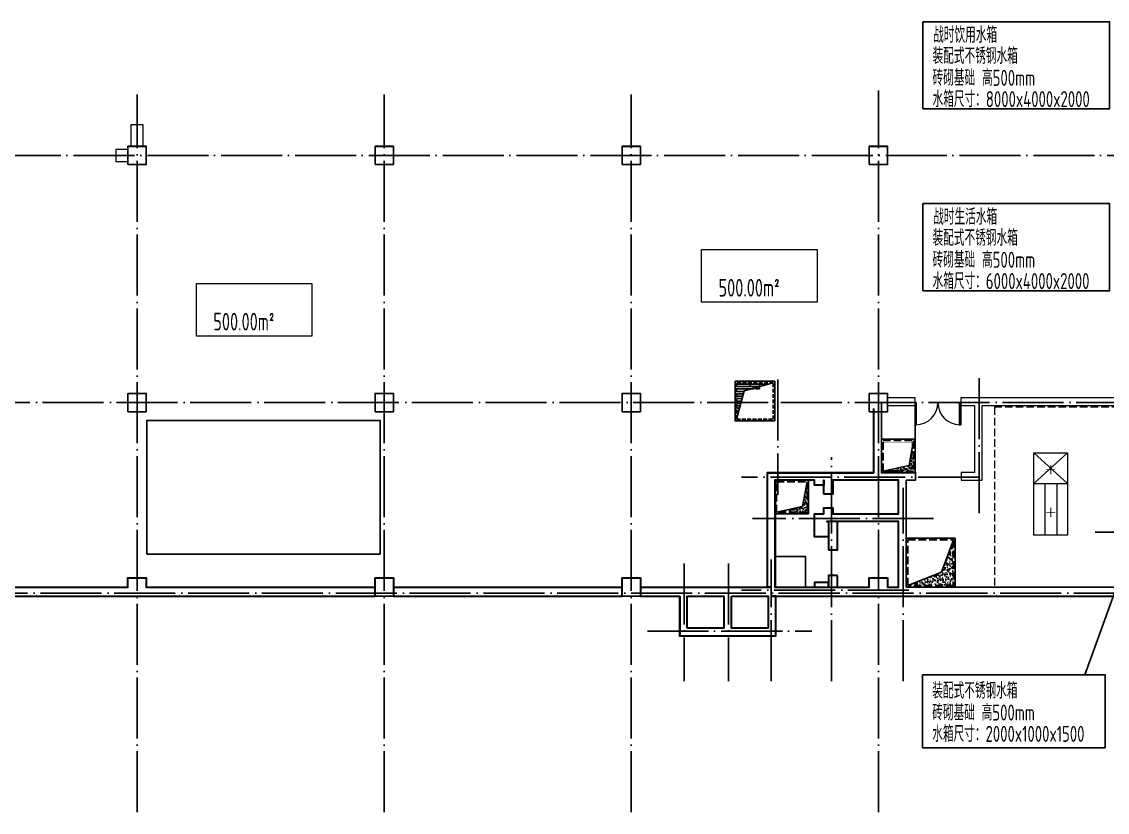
# Model space of a CAD drawing. Extents: x 115549 to 768939, y -502199 to 402497.
# Drawn here: x 347502 to 383085, y -422356 to -396435 of the extents above; entities that cross this region are included whole.
import ezdxf

# ---------------------------------------------------------------- set-up
doc = ezdxf.new("R2010")
doc.units = 0
doc.header["$LTSCALE"] = 1000
doc.header["$MEASUREMENT"] = 0
for name, pattern in [('$0$DASH', [0.35, 0.25, -0.1]), ('__DASH', [0.35, 0.25, -0.1]), ('DASH', [0.35, 0.25, -0.1]), ('DOTE', [2.42, 2, -0.2, 0.02, -0.2])]:
    doc.linetypes.add(name, pattern=pattern)
for name, color, linetype in [('COLUMN', 9, 'Continuous'), ('DOOR_FIRE', 144, 'Continuous'), ('DOTE', 16, 'DOTE'), ('WINDOW', 4, 'Continuous'), ('人防集水坑', 6, 'Continuous'), ('填充', 8, 'Continuous'), ('文字', 3, 'Continuous'), ('给水', 32, 'Continuous')]:
    doc.layers.add(name, color=color, linetype=linetype)
for name, color, linetype, lineweight in [('renWALL', 8, 'Continuous', 9), ('WALL', 150, 'Continuous', 30), ('细线（U.B.）', 55, 'Continuous', 20)]:
    doc.layers.add(name, color=color, linetype=linetype, lineweight=lineweight)
doc.styles.add('TSSD_Rein', font='tssdeng.shx', dxfattribs={"width": 0.7, "bigfont": 'tssdchn.shx'})

# ---------------------------------------------------------------- blocks, each defined once
blk = doc.blocks.new('qiangzh3333')
at = {"layer": 'COLUMN', "color": 8}
for points in [[(503155601, 3697103396), (503156201, 3697103396), (503156201, 3697103996), (503155601, 3697103996)], [(503163701, 3697103396), (503164301, 3697103396), (503164301, 3697103996), (503163701, 3697103996)], [(503171801, 3697103396), (503172401, 3697103396), (503172401, 3697103996), (503171801, 3697103996)], [(503179901, 3697103396), (503180501, 3697103396), (503180501, 3697103996), (503179901, 3697103996)], [(503155601, 3697095296), (503156201, 3697095296), (503156201, 3697095896), (503155601, 3697095896)], [(503163701, 3697095296), (503164301, 3697095296), (503164301, 3697095896), (503163701, 3697095896)], [(503171801, 3697095296), (503172401, 3697095296), (503172401, 3697095896), (503171801, 3697095896)], [(503179901, 3697095296), (503180501, 3697095296), (503180501, 3697095896), (503179901, 3697095896)]]:
    blk.add_lwpolyline(points, close=True, dxfattribs=at)
for points in [[(503188601, 3697095496), (503190601, 3697095496), (503192611, 3697095496), (503192611, 3697091446), (503191051, 3697091446), (503190601, 3697091446), (503188151, 3697091446), (503188151, 3697089846), (503188001, 3697089846), (503188001, 3697089546), (503181111, 3697089546), (503181111, 3697091797), (503181111, 3697093047), (503181411, 3697093047), (503181411, 3697093297), (503181011, 3697093297), (503180301, 3697093297), (503180301, 3697095396)], [(503163701, 3697089246), (503164301, 3697089246)], [(503171801, 3697089246), (503172401, 3697089246)]]:
    blk.add_lwpolyline(points, dxfattribs=at)
at = {"layer": 'renWALL', "color": 8}
for points in [[(503156101, 3697103996), (503156101, 3697104696), (503155701, 3697104696), (503155701, 3697103996)], [(503155601, 3697103896), (503155201, 3697103896), (503155201, 3697103496), (503155601, 3697103496)], [(503180501, 3697095496), (503181401, 3697095496), (503181401, 3697095746), (503180501, 3697095746)], [(503188001, 3697095746), (503183501, 3697095746), (503182901, 3697095746), (503182901, 3697095496), (503183351, 3697095496), (503183351, 3697093297), (503182911, 3697093297), (503182911, 3697093047), (503183601, 3697093047), (503183601, 3697095496), (503188001, 3697095496)]]:
    blk.add_lwpolyline(points, dxfattribs=at)
at = {"layer": 'WALL', "color": 8}
for points in [[(503172401, 3697089546), (503173836, 3697089546), (503175286, 3697089546), (503176686, 3697089546), (503176561, 3697089546), (503176561, 3697093297), (503178211, 3697093297), (503178511, 3697093297), (503180051, 3697093297), (503180051, 3697095396)], [(503178411, 3697093047), (503178411, 3697093047)], [(503148101, 3697089246), (503155601, 3697089246), (503155601, 3697089246), (503156201, 3697089246), (503156201, 3697089246), (503163701, 3697089246), (503163701, 3697089246), (503163701, 3697089846), (503164301, 3697089846), (503164301, 3697089246), (503164301, 3697089246), (503171801, 3697089246), (503171801, 3697089246), (503171801, 3697089846), (503172401, 3697089846), (503172401, 3697089246), (503172401, 3697089246), (503173686, 3697089246), (503173686, 3697087946), (503175286, 3697087946), (503176836, 3697087946), (503176836, 3697089246), (503176711, 3697089246), (503179901, 3697089246), (503179901, 3697089246), (503180501, 3697089246), (503180501, 3697089246), (503181011, 3697089246), (503188001, 3697089246)], [(503148101, 3697089546), (503155601, 3697089546), (503155601, 3697089846), (503156201, 3697089846), (503156201, 3697089546), (503163701, 3697089546)], [(503164301, 3697089546), (503171801, 3697089546)]]:
    blk.add_lwpolyline(points, dxfattribs=at)
for points in [[(503178411, 3697092587), (503178411, 3697093047), (503178411, 3697092887), (503178111, 3697092887), (503178111, 3697093047), (503176811, 3697093047), (503176811, 3697089546), (503179901, 3697089546), (503179901, 3697089846), (503180501, 3697089846), (503180501, 3697089546), (503180861, 3697089546), (503180861, 3697091697), (503178511, 3697091697), (503178561, 3697091697), (503178561, 3697091196), (503178111, 3697091196), (503178111, 3697091797), (503178111, 3697091947), (503178411, 3697091947), (503178411, 3697091947), (503178411, 3697092147), (503178711, 3697092147), (503178711, 3697091947), (503180861, 3697091947), (503180861, 3697093047), (503180201, 3697093047), (503178711, 3697093047), (503178711, 3697092587)], [(503178561, 3697090771), (503178861, 3697090771), (503178861, 3697091697), (503178561, 3697091697)], [(503178861, 3697089921), (503178561, 3697089921), (503178561, 3697089546), (503178861, 3697089546)], [(503178561, 3697089696), (503178111, 3697089696), (503178111, 3697089546), (503178561, 3697089546)], [(503173936, 3697088196), (503173936, 3697089246), (503175136, 3697089246), (503175136, 3697088196)], [(503175386, 3697089246), (503176586, 3697089246), (503176586, 3697088196), (503175386, 3697088196)]]:
    blk.add_lwpolyline(points, close=True, dxfattribs=at)
blk = doc.blocks.new('asdfqwer')
at = {"ltscale": 10}
h = blk.add_hatch(dxfattribs=at)
h.set_pattern_fill('AR-SAND', color=6, scale=50, style=0)
h.set_pattern_definition([(37.5, (0, 0), (-4.000078, 122.35331), [0, -96.52, 0, -107.95, 0, -103.1875]), (7.5, (0, 0), (112.38082, 179.206275), [0, -52.07, 0, -86.995, 0, -33.3375]), (327.5, (-78.1, 0), (197.748093, 0.359296), [0, -31.75, 0, -114.3, 0, -149.225]), (317.5, (-78.1, 0), (190.889113, 55.73233), [0, -15.875, 0, -74.93, 0, -85.725])])
h.paths.add_polyline_path([(477311, 229084), (476311, 229084), (476311, 228084), (476458, 228897)])
at = {"color": 6}
for p, q in [((476311, 228084), (476458, 228897)), ((476458, 228897), (477311, 229084))]:
    blk.add_line(p, q, dxfattribs=at)
blk.add_lwpolyline([(476261, 229134), (477361, 229134), (477361, 228034), (476261, 228034)], close=True, dxfattribs=at)
at = {"color": 6, "linetype": 'DASH'}
blk.add_lwpolyline([(476311, 229084), (477311, 229084), (477311, 228084), (476311, 228084)], close=True, dxfattribs=at)
blk = doc.blocks.new('jkishuikeng')
at = {"ltscale": 10}
h = blk.add_hatch(dxfattribs=at)
h.set_pattern_fill('AR-SAND', color=6, scale=50, angle=180, style=0)
h.set_pattern_definition([(217.5, (0, 0), (4.0000782, -122.3533093), [0, -96.52, 0, -107.95, 0, -103.1875]), (187.5, (0, 0), (-112.380821, -179.206275), [0, -52.07, 0, -86.995, 0, -33.3375]), (147.5, (78.1, -1e-14), (-197.7480926, -0.359296), [0, -31.75, 0, -114.3, 0, -149.225]), (137.5, (78.1, -1e-14), (-190.889113, -55.732331), [0, -15.875, 0, -74.93, 0, -85.725])])
h.paths.add_polyline_path([(3034394, -116938), (3033996, -118002), (3032894, -118438), (3034394, -118438)])
at = {"color": 6}
for p, q in [((3034394, -116938), (3033996, -118002)), ((3033996, -118002), (3032894, -118438))]:
    blk.add_line(p, q, dxfattribs=at)
blk.add_lwpolyline([(3034444, -118488), (3032844, -118488), (3032844, -116888), (3034444, -116888)], close=True, dxfattribs=at)
at = {"color": 6, "linetype": 'DASH'}
blk.add_lwpolyline([(3034394, -118438), (3032894, -118438), (3032894, -116938), (3034394, -116938)], close=True, dxfattribs=at)
blk = doc.blocks.new('$DorLib2D$00000002')
for p, q in [((-0.5, 0), (-0.5, 0.4875)), ((-0.475, 0.4875), (-0.5, 0.4875)), ((-0.475, 0), (-0.475, 0.4875)), ((0.475, 0), (0.475, 0.4875)), ((0.475, 0.4875), (0.5, 0.4875)), ((0.5, 0), (0.5, 0.4875)), ((-0.5, 0), (-0.475, 0)), ((0.5, 0), (0.475, 0))]:
    blk.add_line(p, q)
at = {"lineweight": 13}
for centre, start, end in [((-0.4875, 0), 0, 88.53072), ((0.4875, 0), 91.46928, 180)]:
    blk.add_arc(centre, 0.4875, start, end, dxfattribs=at)
blk = doc.blocks.new('kengyi')
at = {"layer": '给水'}
for p, q in [((2970150, 735418), (2971184, 735418)), ((2970150, 735339), (2970897, 735339)), ((2970150, 735260), (2970610, 735260)), ((2970150, 735180), (2970393, 735180)), ((2970150, 735101), (2970372, 735101)), ((2970150, 735021), (2970351, 735021)), ((2970150, 734942), (2970330, 734942)), ((2970150, 734863), (2970309, 734863)), ((2970150, 734783), (2970288, 734783)), ((2970150, 734704), (2970267, 734704)), ((2970150, 734625), (2970246, 734625)), ((2970150, 734545), (2970225, 734545)), ((2970150, 734466), (2970204, 734466)), ((2970150, 734386), (2970182, 734386))]:
    blk.add_line(p, q, dxfattribs=at)
blk.add_lwpolyline([(2970100, 735514), (2971400, 735514), (2971400, 734214), (2970100, 734214)], close=True, dxfattribs=at)
at = {"layer": '给水', "linetype": '__DASH', "ltscale": 0.5}
blk.add_lwpolyline([(2971350, 735464), (2970150, 735464), (2970150, 734264), (2971350, 734264)], close=True, dxfattribs=at)
at = {"layer": '给水'}
blk.add_lwpolyline([(2970150, 734264), (2970399, 735201), (2971350, 735464)], dxfattribs=at)
at = {"layer": '给水', "linetype": '__DASH', "ltscale": 0.5}
blk.add_lwpolyline([(2970600, 735461), (2970600, 735261), (2970900, 735261), (2970900, 735461)], dxfattribs=at)
blk = doc.blocks.new('saegaaa')
at = {"layer": '填充', "const_width": 30}
for points in [[(504096664, 3696393453), (504096664, 3696393153)], [(504096814, 3696393303), (504096514, 3696393303)], [(504096664, 3696392053), (504096664, 3696391753)], [(504096814, 3696391903), (504096514, 3696391903)]]:
    blk.add_lwpolyline(points, dxfattribs=at)
at = {"layer": '细线（U.B.）'}
for p, q in [((504096114, 3696393853), (504097214, 3696392853)), ((504097214, 3696393853), (504096114, 3696392853)), ((504096114, 3696392853), (504097214, 3696392853)), ((504096464, 3696392853), (504096464, 3696391153)), ((504096864, 3696392853), (504096864, 3696391153))]:
    blk.add_line(p, q, dxfattribs=at)
at = {"layer": '细线（U.B.）', "color": 6, "linetype": '$0$DASH'}
blk.add_lwpolyline([(504094814, 3696395353), (504094814, 3696389453), (504098914, 3696389453), (504098914, 3696395353)], close=True, dxfattribs=at)
at = {"layer": '细线（U.B.）'}
blk.add_lwpolyline([(504097214, 3696393853), (504097214, 3696391153), (504096114, 3696391153), (504096114, 3696393853)], close=True, dxfattribs=at)
blk = doc.blocks.new('saaaa')
at = {"layer": 'COLUMN', "color": 8}
for p, q in [((504823890, 3696164793), (504823290, 3696164793)), ((504823290, 3696164793), (504823290, 3696164193)), ((504823890, 3696164193), (504823890, 3696164793)), ((504831990, 3696164793), (504831390, 3696164793)), ((504831390, 3696164793), (504831390, 3696164193)), ((504831990, 3696164193), (504831990, 3696164793)), ((504840090, 3696164793), (504839490, 3696164793)), ((504839490, 3696164793), (504839490, 3696164193)), ((504840090, 3696164193), (504840090, 3696164793)), ((504848190, 3696164793), (504847590, 3696164793)), ((504847590, 3696164793), (504847590, 3696164193)), ((504848190, 3696164193), (504848190, 3696164793)), ((504823290, 3696164193), (504823890, 3696164193)), ((504831390, 3696164193), (504831990, 3696164193)), ((504839490, 3696164193), (504840090, 3696164193)), ((504847590, 3696164193), (504848190, 3696164193)), ((504823890, 3696156693), (504823290, 3696156693)), ((504823290, 3696156693), (504823290, 3696156093)), ((504823890, 3696156093), (504823890, 3696156693)), ((504831990, 3696156693), (504831390, 3696156693)), ((504831390, 3696156693), (504831390, 3696156093)), ((504831990, 3696156093), (504831990, 3696156693)), ((504840090, 3696156693), (504839490, 3696156693)), ((504839490, 3696156693), (504839490, 3696156093)), ((504840090, 3696156093), (504840090, 3696156693)), ((504848190, 3696156693), (504847590, 3696156693)), ((504847590, 3696156693), (504847590, 3696156093)), ((504848190, 3696156093), (504848190, 3696156693)), ((504823290, 3696156093), (504823890, 3696156093)), ((504831390, 3696156093), (504831990, 3696156093)), ((504839490, 3696156093), (504840090, 3696156093)), ((504847590, 3696156093), (504848190, 3696156093)), ((504847990, 3696154094), (504847990, 3696156093)), ((504848700, 3696154094), (504847990, 3696154094)), ((504849100, 3696154094), (504848700, 3696154094)), ((504849100, 3696153844), (504849100, 3696154094)), ((504848800, 3696152594), (504848800, 3696153844)), ((504848800, 3696153844), (504849100, 3696153844)), ((504848800, 3696150344), (504848800, 3696152594)), ((504855690, 3696150344), (504848800, 3696150344)), ((504831390, 3696150043), (504831990, 3696150043)), ((504839490, 3696150043), (504840090, 3696150043))]:
    blk.add_line(p, q, dxfattribs=at)
at = {"layer": 'renWALL', "color": 8}
for p, q in [((504823790, 3696165493), (504823390, 3696165493)), ((504823390, 3696165493), (504823390, 3696164793)), ((504823790, 3696164793), (504823790, 3696165493)), ((504823290, 3696164693), (504822890, 3696164693)), ((504822890, 3696164693), (504822890, 3696164293)), ((504822890, 3696164293), (504823290, 3696164293)), ((504849090, 3696156543), (504848190, 3696156543)), ((504849090, 3696156293), (504849090, 3696156543)), ((504851190, 3696156543), (504850590, 3696156543)), ((504850590, 3696156543), (504850590, 3696156293)), ((504855690, 3696156543), (504851190, 3696156543)), ((504848190, 3696156293), (504849090, 3696156293)), ((504850590, 3696156293), (504851040, 3696156293)), ((504851040, 3696156293), (504851040, 3696154094)), ((504851290, 3696153844), (504851290, 3696156293)), ((504851290, 3696156293), (504855690, 3696156293)), ((504851040, 3696154094), (504850600, 3696154094)), ((504850600, 3696154094), (504850600, 3696153844)), ((504850600, 3696153844), (504851290, 3696153844))]:
    blk.add_line(p, q, dxfattribs=at)
at = {"layer": 'WALL', "color": 8}
for p, q in [((504847740, 3696154093), (504847740, 3696156093)), ((504844250, 3696150343), (504844250, 3696154093)), ((504844250, 3696154093), (504845900, 3696154093)), ((504845900, 3696154093), (504846200, 3696154093)), ((504846200, 3696154093), (504847740, 3696154093)), ((504845800, 3696153843), (504844500, 3696153843)), ((504844500, 3696153843), (504844500, 3696150343)), ((504845800, 3696153683), (504845800, 3696153843)), ((504846100, 3696153683), (504845800, 3696153683)), ((504846100, 3696153383), (504846100, 3696153843)), ((504846100, 3696153843), (504846100, 3696153683)), ((504846100, 3696153843), (504846100, 3696153843)), ((504847890, 3696153843), (504846400, 3696153843)), ((504846400, 3696153843), (504846400, 3696153383)), ((504848550, 3696153843), (504847890, 3696153843)), ((504848550, 3696152743), (504848550, 3696153843)), ((504846400, 3696153383), (504846100, 3696153383)), ((504846100, 3696152743), (504846100, 3696152943)), ((504846100, 3696152943), (504846400, 3696152943)), ((504846400, 3696152943), (504846400, 3696152743)), ((504845800, 3696152593), (504845800, 3696152743)), ((504845800, 3696152743), (504846100, 3696152743)), ((504845800, 3696151993), (504845800, 3696152593)), ((504846100, 3696152743), (504846100, 3696152743)), ((504846400, 3696152743), (504848550, 3696152743)), ((504848550, 3696152493), (504846200, 3696152493)), ((504846200, 3696152493), (504846250, 3696152493)), ((504846250, 3696152493), (504846250, 3696151993)), ((504846550, 3696152493), (504846250, 3696152493)), ((504846250, 3696152493), (504846250, 3696151568)), ((504846550, 3696151568), (504846550, 3696152493)), ((504848550, 3696150343), (504848550, 3696152493)), ((504846250, 3696151993), (504845800, 3696151993)), ((504846250, 3696151568), (504846550, 3696151568)), ((504823290, 3696150343), (504823290, 3696150643)), ((504823290, 3696150643), (504823890, 3696150643)), ((504823890, 3696150643), (504823890, 3696150343)), ((504831390, 3696150043), (504831390, 3696150643)), ((504831390, 3696150643), (504831990, 3696150643)), ((504831990, 3696150643), (504831990, 3696150043)), ((504839490, 3696150043), (504839490, 3696150643)), ((504839490, 3696150643), (504840090, 3696150643)), ((504840090, 3696150643), (504840090, 3696150043)), ((504846250, 3696150493), (504845800, 3696150493)), ((504845800, 3696150493), (504845800, 3696150343)), ((504846550, 3696150718), (504846250, 3696150718)), ((504846250, 3696150718), (504846250, 3696150343)), ((504846250, 3696150343), (504846250, 3696150493)), ((504846550, 3696150343), (504846550, 3696150718)), ((504847590, 3696150343), (504847590, 3696150643)), ((504847590, 3696150643), (504848190, 3696150643)), ((504848190, 3696150643), (504848190, 3696150343)), ((504815790, 3696150343), (504823290, 3696150343)), ((504823890, 3696150343), (504831390, 3696150343)), ((504831990, 3696150343), (504839490, 3696150343)), ((504840090, 3696150343), (504841525, 3696150343)), ((504841525, 3696150343), (504842975, 3696150343)), ((504842975, 3696150343), (504844375, 3696150343)), ((504844375, 3696150343), (504844250, 3696150343)), ((504844500, 3696150343), (504847590, 3696150343)), ((504845800, 3696150343), (504846250, 3696150343)), ((504846250, 3696150343), (504846550, 3696150343)), ((504848190, 3696150343), (504848550, 3696150343)), ((504815790, 3696150043), (504823290, 3696150043)), ((504823290, 3696150043), (504823290, 3696150043)), ((504823290, 3696150043), (504823890, 3696150043)), ((504823890, 3696150043), (504823890, 3696150043)), ((504823890, 3696150043), (504831390, 3696150043)), ((504831390, 3696150043), (504831390, 3696150043)), ((504831990, 3696150043), (504831990, 3696150043)), ((504831990, 3696150043), (504839490, 3696150043)), ((504839490, 3696150043), (504839490, 3696150043)), ((504840090, 3696150043), (504840090, 3696150043)), ((504840090, 3696150043), (504841375, 3696150043)), ((504841375, 3696150043), (504841375, 3696148743)), ((504841625, 3696148993), (504841625, 3696150043)), ((504841625, 3696150043), (504842825, 3696150043)), ((504842825, 3696150043), (504842825, 3696148993)), ((504843075, 3696150043), (504844275, 3696150043)), ((504843075, 3696148993), (504843075, 3696150043)), ((504844275, 3696150043), (504844275, 3696148993)), ((504844525, 3696150043), (504844400, 3696150043)), ((504844400, 3696150043), (504847590, 3696150043)), ((504844525, 3696148743), (504844525, 3696150043)), ((504847590, 3696150043), (504847590, 3696150043)), ((504847590, 3696150043), (504848190, 3696150043)), ((504848190, 3696150043), (504848190, 3696150043)), ((504848190, 3696150043), (504848700, 3696150043)), ((504848700, 3696150043), (504855690, 3696150043)), ((504842825, 3696148993), (504841625, 3696148993)), ((504844275, 3696148993), (504843075, 3696148993)), ((504841375, 3696148743), (504842975, 3696148743)), ((504842975, 3696148743), (504844525, 3696148743))]:
    blk.add_line(p, q, dxfattribs=at)

msp = doc.modelspace()

# ---------------------------------------------------------------- linework, layer by layer
msp.add_line((382353.1, -417848.3), (384275.8, -412503.1))
at = {"color": 0}
for points in [[(377039.9, -396435.3), (383158.3, -396435.3), (383158.3, -399291.8), (377039.9, -399291.8)], [(377039.9, -402400.9), (383158.3, -402400.9), (383158.3, -405257.4), (377039.9, -405257.4)], [(377030.9, -417848.3), (383011.9, -417848.3), (383011.9, -420240.1), (377030.9, -420240.1)]]:
    msp.add_lwpolyline(points, close=True, dxfattribs=at)
msp.add_lwpolyline([(376783.6, -408921.8), (375683.3, -408921.8), (375683.3, -411221.3), (376783.6, -411221.3)], close=True)
at = {"color": 2, "const_width": 10}
msp.add_lwpolyline([(375683.3, -411221.3), (375683.3, -410221.3), (376683.3, -410221.3), (376683.3, -411221.3)], close=True, dxfattribs=at)
msp.add_lwpolyline([(372193.2, -414971.6), (373193.2, -414971.6), (373193.2, -413971.6), (372193.2, -413971.6), (372193.2, -414971.6)])
at = {"layer": 'DOTE', "color": 1}
for p, q in [((351283.3, -422356.5), (351283.3, -398821.8)), ((359383.3, -422356.5), (359383.3, -398821.8)), ((367483.3, -422356.5), (367483.3, -398821.8)), ((375583.3, -422356.5), (375583.3, -398692.4)), ((225783.3, -400821.8), (681174.4, -400821.8)), ((372283.2, -408171.8), (372283.2, -411949.5)), ((393747.5, -408921.8), (225783.3, -408921.8)), ((374043.1, -418055.3), (374043.1, -410718)), ((388833.4, -415171.7), (281483.3, -415171.7))]:
    msp.add_line(p, q, dxfattribs=at)
at = {"layer": 'DOTE'}
for p, q in [((378883.3, -412546.3), (378883.3, -407921.8)), ((378883.3, -411371.3), (371093.2, -411371.3)), ((376393.1, -418055.3), (376393.1, -411721.3)), ((377393.1, -412721.3), (371460, -412721.3)), ((386983.3, -413171.6), (382683.3, -413171.6)), ((372068.2, -418055.3), (372068.2, -414071.6)), ((369218.2, -414202.1), (369218.2, -418055.3)), ((370668.2, -414202.1), (370668.2, -418055.3)), ((376583.3, -415071.6), (371093.2, -415071.6))]:
    msp.add_line(p, q, dxfattribs=at)
at = {"layer": 'DOTE', "linetype": 'DOTE'}
msp.add_line((368013.8, -416421.6), (373405.8, -416421.6), dxfattribs=at)
at = {"layer": 'WINDOW'}
msp.add_lwpolyline([(351605.5, -413892), (359248.8, -413892), (359248.8, -409509.7), (351605.5, -409509.7)], close=True, dxfattribs=at)
at = {"layer": '文字', "color": 6, "lineweight": 15}
for points in [[(369787.1, -403905.2), (373574, -403905.2), (373574, -405631.6), (369787.1, -405631.6)], [(353227.4, -405016.3), (357014.3, -405016.3), (357014.3, -406742.7), (353227.4, -406742.7)]]:
    msp.add_lwpolyline(points, close=True, dxfattribs=at)

# ---------------------------------------------------------------- block references
for name, p in [('saaaa', (-504472306.5, -3696565314.4)), ('saegaaa', (-503715431.2, -3696804424.9)), ('jkishuikeng', (-2656350.4, -296483.6))]:
    msp.add_blockref(name, p)
at = {"layer": 'DOOR_FIRE', "color": 134, "linetype": 'ByBlock', "xscale": 1500, "yscale": 1500, "zscale": 1500, "rotation": 180}
msp.add_blockref('$DorLib2D$00000002', (377533.6, -408921.8), dxfattribs=at)
at = {"layer": 'renWALL', "color": 8}
msp.add_blockref('qiangzh3333', (-502804617.7, -3697504518), dxfattribs=at)
at = {"layer": '人防集水坑', "linetype": 'Continuous', "rotation": 180}
for p in [(853044.4, -182087.6), (849554.3, -183437.6)]:
    msp.add_blockref('asdfqwer', p, dxfattribs=at)
at = {"layer": '给水'}
msp.add_blockref('kengyi', (-2599216.7, -1143735.9), dxfattribs=at)

# ---------------------------------------------------------------- texts
at = {"layer": '文字', "color": 7, "style": 'TSSD_Rein', "width": 0.7}
for s, height, p in [('战时饮用水箱', 525.26, (377378.5, -397129.4)), ('装配式不锈钢水箱 ', 525.26, (377357.6, -397817.4)), ('砖砌基础 高500mm ', 525.263, (377357.6, -398538.2)), ('水箱尺寸：8000x4000x2000', 525.263, (377357.6, -399237)), ('战时生活水箱', 525.26, (377378.5, -403095)), ('装配式不锈钢水箱 ', 525.26, (377357.6, -403783)), ('砖砌基础 高500mm ', 525.263, (377357.6, -404503.8)), ('水箱尺寸：6000x4000x2000', 525.263, (377357.6, -405202.6)), ('装配式不锈钢水箱 ', 525, (377348.4, -418628.2)), ('砖砌基础 高500mm ', 525, (377348.4, -419348.6)), ('水箱尺寸：2000x1000x1500', 525, (377348.4, -420047.1))]:
    msp.add_text(s, height=height, dxfattribs=at).set_placement(p)
at = {"layer": '文字', "color": 7, "lineweight": 15, "style": 'TSSD_Rein', "width": 0.7}
for p in [(370341.9, -405447.9), (353782.2, -406559.1)]:
    msp.add_text('500.00m%%1402%%141%%141', height=580, dxfattribs=at).set_placement(p)

doc.saveas('drawing.dxf')
